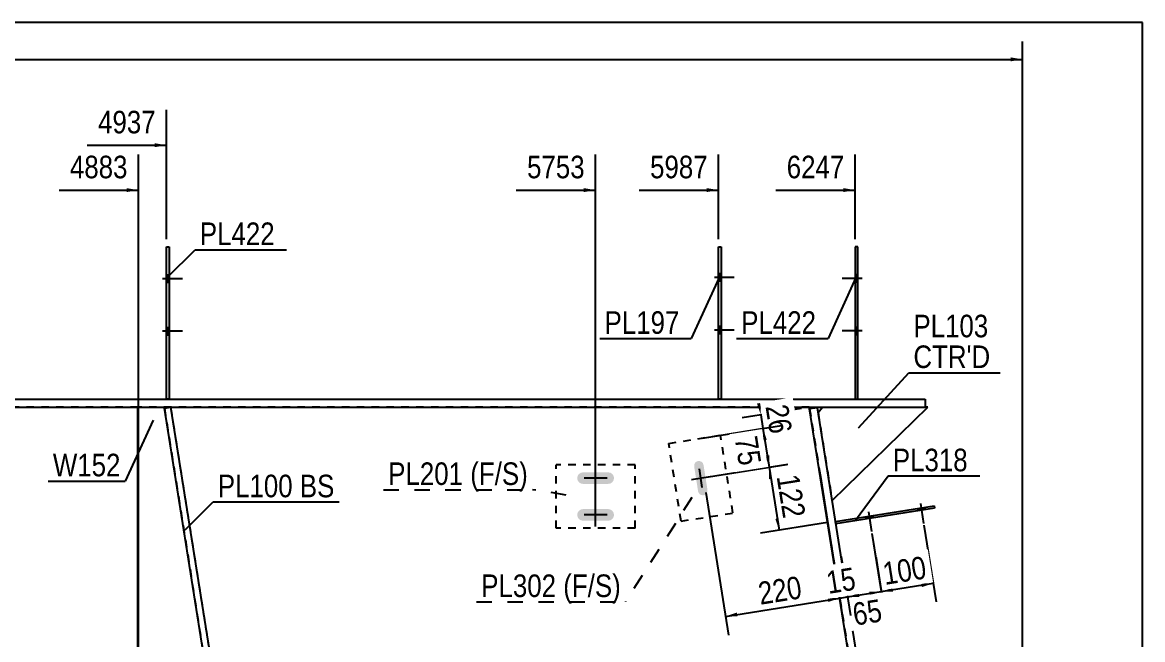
# Model space of a CAD drawing. Header units: millimetres. Extents: x -351 to 51, y -188 to 89.
# Drawn here: x -90.8 to 51.3, y 10.5 to 88.8 of the extents above; entities that cross this region are included whole.
import ezdxf

# ---------------------------------------------------------------- set-up
doc = ezdxf.new("R2010")
doc.units = ezdxf.units.MM
doc.linetypes.add('DXK_LINE_DOT1', pattern=[1.8814, 0.9407, -0.9407])
doc.linetypes.add('DXK_LINE_DOT2', pattern=[3.9198, 1.9599, -1.9599])
doc.styles.add('Arial Narrow', font='ARIALN.TTF', dxfattribs={"height": 0.2})

# ---------------------------------------------------------------- blocks, each defined once
blk = doc.blocks.new('Unknown-623466646-1210')
at = {"color": 5, "linetype": 'Continuous'}
for p, q in [((51.27, 88.83), (-348.73, 88.83)), ((51.27, -188.17), (51.27, 88.83))]:
    blk.add_line(p, q, dxfattribs=at)
blk = doc.blocks.new('Part-623466646-2018 - 1948')
at = {"color": 2, "linetype": 'Continuous'}
blk.add_line((-201.64, 40), (-201.64, -20), dxfattribs=at)
at = {"color": 7, "linetype": 'DXK_LINE_DOT1'}
for p, q in [((-76.16, 40), (-201.64, 40)), ((-76.16, -40), (-76.16, 40)), ((-201.64, -20), (-76.16, -40))]:
    blk.add_line(p, q, dxfattribs=at)
blk = doc.blocks.new('Bolt-623466646-9552 - 1948')
at = {"linetype": 'Continuous'}
for points in [[(-2.17, 56.03), (-2.17, 56.97), (-2.51, 56.97), (-2.51, 56.03)], [(-2.17, 56.03), (-2.17, 56.97), (-2.51, 56.97), (-2.51, 56.03)], [(-2.17, 49.37), (-2.17, 50.3), (-2.51, 50.3), (-2.51, 49.37)], [(-2.17, 49.37), (-2.17, 50.3), (-2.51, 50.3), (-2.51, 49.37)]]:
    blk.add_hatch(color=3, dxfattribs=at).paths.add_polyline_path(points)
at = {"color": 3, "linetype": 'Continuous'}
for p, q in [((-2.51, 56.97), (-2.17, 56.97)), ((-2.51, 56.97), (-2.17, 56.97)), ((-3.04, 56.5), (-0.51, 56.5)), ((-3.04, 56.5), (-0.51, 56.5)), ((-2.51, 56.03), (-2.17, 56.03)), ((-2.51, 56.03), (-2.17, 56.03)), ((-3.04, 49.83), (-0.51, 49.83)), ((-3.04, 49.83), (-0.51, 49.83)), ((-2.51, 50.3), (-2.17, 50.3)), ((-2.51, 50.3), (-2.17, 50.3)), ((-2.51, 49.37), (-2.17, 49.37)), ((-2.51, 49.37), (-2.17, 49.37))]:
    blk.add_line(p, q, dxfattribs=at)
blk = doc.blocks.new('Part-623466646-1991 - 1948')
at = {"color": 2, "linetype": 'Continuous'}
for p, q in [((-191, 41), (23.69, 41)), ((-191, 40), (23.69, 40)), ((23.69, 41), (23.69, 40))]:
    blk.add_line(p, q, dxfattribs=at)
blk = doc.blocks.new('Part-623466646-2630 - 1948')
at = {"color": 2, "linetype": 'Continuous'}
for p, q in [((-76.16, -40), (-76.16, 40)), ((9.04, 39.78), (9, 40))]:
    blk.add_line(p, q, dxfattribs=at)
at = {"color": 7, "linetype": 'DXK_LINE_DOT1'}
for p, q in [((9, 40), (-76.16, 40)), ((9.04, 39.78), (19.31, -24.82)), ((19.31, -24.82), (11.21, -26.11)), ((10.29, -26.25), (3.31, -27.36)), ((2.39, -27.51), (-4.59, -28.62)), ((-5.51, -28.77), (-14.14, -30.14)), ((-15.06, -30.28), (-25.33, -31.92)), ((-26.25, -32.06), (-34.88, -33.44)), ((-35.8, -33.58), (-42.78, -34.69)), ((-43.7, -34.84), (-50.68, -35.95)), ((-51.6, -36.09), (-59.7, -37.38)), ((-60.49, -37.51), (-76.16, -40))]:
    blk.add_line(p, q, dxfattribs=at)
blk = doc.blocks.new('Part-623466646-2072 - 1948')
at = {"color": 7, "linetype": 'DXK_LINE_DOT1'}
for p, q in [((-72, 40), (-72.79, 39.87)), ((-72.79, 39.87), (-60.49, -37.51)), ((-72, 40), (-59.7, -37.38))]:
    blk.add_line(p, q, dxfattribs=at)
blk = doc.blocks.new('Part-623466646-2050 - 1948')
at = {"color": 2, "linetype": 'Continuous'}
for p, q in [((-72.79, 39.87), (-72, 40)), ((-60.49, -37.51), (-72.79, 39.87)), ((-72, 40), (-59.7, -37.38))]:
    blk.add_line(p, q, dxfattribs=at)
at = {"color": 7, "linetype": 'DXK_LINE_DOT1'}
blk.add_line((-59.7, -37.38), (-60.49, -37.51), dxfattribs=at)
blk = doc.blocks.new('Part-623466646-2094 - 1948')
at = {"color": 2, "linetype": 'Continuous'}
for p, q in [((10.03, 39.93), (9.04, 39.78)), ((20.3, -24.66), (10.03, 39.93)), ((19.31, -24.82), (9.04, 39.78))]:
    blk.add_line(p, q, dxfattribs=at)
at = {"color": 7, "linetype": 'DXK_LINE_DOT1'}
blk.add_line((20.3, -24.66), (19.31, -24.82), dxfattribs=at)
blk = doc.blocks.new('Part-623466646-2147 - 1948')
at = {"color": 2, "linetype": 'Continuous'}
for p, q in [((10.12, 39.34), (10.68, 40)), ((11.9, 28.15), (24.02, 40)), ((24.02, 40), (23.69, 40))]:
    blk.add_line(p, q, dxfattribs=at)
at = {"color": 7, "linetype": 'DXK_LINE_DOT1'}
for p, q in [((10.68, 40), (23.69, 40)), ((10.12, 39.34), (11.9, 28.15))]:
    blk.add_line(p, q, dxfattribs=at)
blk = doc.blocks.new('Part-623466646-2293 - 1948')
at = {"color": 2, "linetype": 'Continuous'}
for p, q in [((15.16, 60.33), (14.82, 60.33)), ((14.82, 60.33), (14.82, 41)), ((15.16, 41), (15.16, 60.33))]:
    blk.add_line(p, q, dxfattribs=at)
at = {"color": 7, "linetype": 'DXK_LINE_DOT1'}
blk.add_line((14.82, 41), (15.16, 41), dxfattribs=at)
blk = doc.blocks.new('Bolt-623466646-2647 - 1948')
at = {"linetype": 'Continuous'}
for points in [[(-72.18, 55.87), (-72.18, 56.8), (-72.51, 56.8), (-72.51, 55.87)], [(-72.18, 55.87), (-72.18, 56.8), (-72.51, 56.8), (-72.51, 55.87)], [(-72.18, 49.2), (-72.18, 50.13), (-72.51, 50.13), (-72.51, 49.2)], [(-72.18, 49.2), (-72.18, 50.13), (-72.51, 50.13), (-72.51, 49.2)]]:
    blk.add_hatch(color=3, dxfattribs=at).paths.add_polyline_path(points)
at = {"color": 3, "linetype": 'Continuous'}
for p, q in [((-73.05, 56.33), (-70.51, 56.33)), ((-73.05, 56.33), (-70.51, 56.33)), ((-72.51, 56.8), (-72.18, 56.8)), ((-72.51, 56.8), (-72.18, 56.8)), ((-72.51, 55.87), (-72.18, 55.87)), ((-72.51, 55.87), (-72.18, 55.87)), ((-72.51, 50.13), (-72.18, 50.13)), ((-72.51, 50.13), (-72.18, 50.13)), ((-73.05, 49.67), (-70.51, 49.67)), ((-73.05, 49.67), (-70.51, 49.67)), ((-72.51, 49.2), (-72.18, 49.2)), ((-72.51, 49.2), (-72.18, 49.2))]:
    blk.add_line(p, q, dxfattribs=at)
blk = doc.blocks.new('Part-623466646-2625 - 1948')
at = {"color": 2, "linetype": 'Continuous'}
for p, q in [((-72.51, 41), (-72.51, 60.33)), ((-72.51, 60.33), (-72.18, 60.33)), ((-72.18, 60.33), (-72.18, 41))]:
    blk.add_line(p, q, dxfattribs=at)
at = {"color": 7, "linetype": 'DXK_LINE_DOT1'}
blk.add_line((-72.18, 41), (-72.51, 41), dxfattribs=at)
blk = doc.blocks.new('Bolt-623466646-2638 - 1948')
at = {"linetype": 'Continuous'}
for points in [[(-20.38, 31.28), (-20.43, 31), (-20.38, 30.72), (-20.22, 30.48), (-19.98, 30.32), (-19.7, 30.27), (-16.5, 30.27), (-16.22, 30.32), (-15.98, 30.48), (-15.82, 30.72), (-15.76, 31), (-15.82, 31.28), (-15.98, 31.52), (-16.22, 31.68), (-16.5, 31.73), (-19.7, 31.73), (-19.98, 31.68), (-20.22, 31.52)], [(-20.38, 26.61), (-20.43, 26.33), (-20.38, 26.05), (-20.22, 25.81), (-19.98, 25.65), (-19.7, 25.6), (-16.5, 25.6), (-16.22, 25.65), (-15.98, 25.81), (-15.82, 26.05), (-15.76, 26.33), (-15.82, 26.61), (-15.98, 26.85), (-16.22, 27.01), (-16.5, 27.07), (-19.7, 27.07), (-19.98, 27.01), (-20.22, 26.85)]]:
    blk.add_hatch(color=3, dxfattribs=at).paths.add_polyline_path(points)
at = {"color": 3, "linetype": 'Continuous'}
for p, q in [((-18.1, 29.53), (-18.1, 32.47)), ((-16.63, 31), (-19.56, 31)), ((-18.1, 24.87), (-18.1, 27.8)), ((-16.63, 26.33), (-19.56, 26.33))]:
    blk.add_line(p, q, dxfattribs=at)
blk = doc.blocks.new('Bolt-623466646-2646 - 1948')
at = {"linetype": 'Continuous'}
blk.add_hatch(color=3, dxfattribs=at).paths.add_polyline_path([(-4.87, 33.16), (-5.1, 33.17), (-5.32, 33.09), (-5.49, 32.93), (-5.59, 32.72), (-5.6, 32.48), (-5.1, 29.32), (-5.01, 29.1), (-4.86, 28.93), (-4.64, 28.84), (-4.41, 28.83), (-4.19, 28.91), (-4.02, 29.07), (-3.92, 29.28), (-3.91, 29.51), (-4.41, 32.67), (-4.49, 32.89), (-4.65, 33.06)])
at = {"color": 3, "linetype": 'Continuous'}
for p, q in [((-4.57, 29.81), (-4.94, 32.18)), ((-5.94, 30.81), (-3.57, 31.19))]:
    blk.add_line(p, q, dxfattribs=at)
blk = doc.blocks.new('Part-623466646-2692 - 1948')
at = {"color": 7, "linetype": 'DXK_LINE_DOT1'}
for p, q in [((-13.1, 32.67), (-23.1, 32.67)), ((-23.1, 24.67), (-23.1, 32.67)), ((-13.1, 24.67), (-13.1, 32.67)), ((-13.1, 24.67), (-23.1, 24.67))]:
    blk.add_line(p, q, dxfattribs=at)
blk = doc.blocks.new('Part-623466646-2697 - 1948')
at = {"color": 7, "linetype": 'DXK_LINE_DOT1'}
for p, q in [((-8.83, 35.41), (-2.25, 36.46)), ((-0.68, 26.58), (-2.25, 36.46)), ((-7.26, 25.54), (-8.83, 35.41)), ((-7.26, 25.54), (-0.68, 26.58))]:
    blk.add_line(p, q, dxfattribs=at)
blk = doc.blocks.new('Bolt-623466646-9119 - 1948')
at = {"linetype": 'Continuous'}
for points in [[(15.16, 55.87), (15.16, 56.8), (14.82, 56.8), (14.82, 55.87)], [(15.16, 55.87), (15.16, 56.8), (14.82, 56.8), (14.82, 55.87)], [(15.16, 49.2), (15.16, 50.13), (14.82, 50.13), (14.82, 49.2)], [(15.16, 49.2), (15.16, 50.13), (14.82, 50.13), (14.82, 49.2)]]:
    blk.add_hatch(color=3, dxfattribs=at).paths.add_polyline_path(points)
at = {"color": 3, "linetype": 'Continuous'}
for p, q in [((15.69, 56.33), (13.16, 56.33)), ((15.69, 56.33), (13.16, 56.33)), ((15.16, 56.8), (14.82, 56.8)), ((15.16, 56.8), (14.82, 56.8)), ((15.16, 55.87), (14.82, 55.87)), ((15.16, 55.87), (14.82, 55.87)), ((15.16, 50.13), (14.82, 50.13)), ((15.16, 50.13), (14.82, 50.13)), ((15.69, 49.67), (13.16, 49.67)), ((15.69, 49.67), (13.16, 49.67)), ((15.16, 49.2), (14.82, 49.2)), ((15.16, 49.2), (14.82, 49.2))]:
    blk.add_line(p, q, dxfattribs=at)
blk = doc.blocks.new('Part-623466646-9549 - 1948')
at = {"color": 2, "linetype": 'Continuous'}
for p, q in [((12.32, 25.51), (24.83, 27.5)), ((24.88, 27.17), (12.37, 25.18)), ((24.83, 27.5), (24.88, 27.17))]:
    blk.add_line(p, q, dxfattribs=at)
at = {"color": 7, "linetype": 'DXK_LINE_DOT1'}
blk.add_line((12.37, 25.18), (12.32, 25.51), dxfattribs=at)
blk = doc.blocks.new('Part-623466646-9550 - 1948')
at = {"color": 2, "linetype": 'Continuous'}
for p, q in [((-2.51, 41), (-2.51, 60.33)), ((-2.51, 60.33), (-2.17, 60.33)), ((-2.17, 60.33), (-2.18, 41))]:
    blk.add_line(p, q, dxfattribs=at)
at = {"color": 7, "linetype": 'DXK_LINE_DOT1'}
blk.add_line((-2.18, 41), (-2.51, 41), dxfattribs=at)
blk = doc.blocks.new('Bolt-623466646-9551 - 1948')
at = {"linetype": 'Continuous'}
for points in [[(22.77, 26.84), (23.7, 26.98), (23.64, 27.31), (22.72, 27.17)], [(22.77, 26.84), (23.7, 26.98), (23.64, 27.31), (22.72, 27.17)], [(16.19, 25.79), (17.11, 25.94), (17.06, 26.27), (16.14, 26.12)], [(16.19, 25.79), (17.11, 25.94), (17.06, 26.27), (16.14, 26.12)]]:
    blk.add_hatch(color=3, dxfattribs=at).paths.add_polyline_path(points)
at = {"color": 3, "linetype": 'Continuous'}
for p, q in [((22.72, 27.17), (22.77, 26.84)), ((22.72, 27.17), (22.77, 26.84)), ((23.1, 27.77), (23.5, 25.26)), ((23.1, 27.77), (23.5, 25.26)), ((23.64, 27.31), (23.7, 26.98)), ((23.64, 27.31), (23.7, 26.98)), ((16.14, 26.12), (16.19, 25.79)), ((16.14, 26.12), (16.19, 25.79)), ((16.52, 26.72), (16.91, 24.22)), ((16.52, 26.72), (16.91, 24.22)), ((17.06, 26.27), (17.11, 25.94)), ((17.06, 26.27), (17.11, 25.94))]:
    blk.add_line(p, q, dxfattribs=at)
blk = doc.blocks.new('StraightDimension-623466646-11158 - 1948')
at = {"linetype": 'Continuous'}
blk.add_hatch(color=7, dxfattribs=at).paths.add_polyline_path([(-4.01, 67.8), (-2.51, 67.55), (-4.01, 67.3)])
at = {"color": 7, "linetype": 'Continuous'}
for p, q in [((-2.51, 61.33), (-2.51, 72.05)), ((-12.57, 67.55), (-2.51, 67.55))]:
    blk.add_line(p, q, dxfattribs=at)
at = {"color": 0}
blk.add_wipeout([(-3.28, 68.45), (-3.28, 72.65), (-11.79, 72.65), (-11.79, 68.45)], dxfattribs=at)
at = {"color": 3, "style": 'Arial Narrow'}
blk.add_text('5987', height=2.863, dxfattribs=at).set_placement((-11.19, 69.05))
blk = doc.blocks.new('StraightDimension-623466646-10602 - 1948')
at = {"linetype": 'Continuous'}
for points in [[(2.86, 40.54), (2.85, 39.02), (2.37, 40.46)], [(3.11, 35.79), (3.12, 37.31), (3.61, 35.87)]]:
    blk.add_hatch(color=7, dxfattribs=at).paths.add_polyline_path(points)
at = {"color": 7, "linetype": 'Continuous'}
for p, q in [((8.02, 39.84), (0.48, 38.64)), ((2.85, 39.02), (3.12, 37.31)), ((-4.55, 36.09), (5.35, 37.67))]:
    blk.add_line(p, q, dxfattribs=at)
at = {"color": 0}
blk.add_wipeout([(3.52, 35.79), (7.66, 36.45), (6.9, 41.25), (2.75, 40.59)], dxfattribs=at)
at = {"color": 3, "style": 'Arial Narrow'}
blk.add_text('26', height=2.863, rotation=-80.9647, dxfattribs=at).set_placement((3.44, 40.09))
blk = doc.blocks.new('StraightDimension-623466646-10775 - 1948')
at = {"linetype": 'Continuous'}
for points in [[(11.34, 15.78), (12.86, 15.76), (11.41, 15.28)], [(-0.11, 13.45), (-1.63, 13.46), (-0.19, 13.94)]]:
    blk.add_hatch(color=7, dxfattribs=at).paths.add_polyline_path(points)
at = {"color": 7, "linetype": 'Continuous'}
for p, q in [((10.36, 31.47), (13.23, 13.39)), ((-4.12, 29.17), (-1.25, 11.09)), ((-1.63, 13.46), (12.86, 15.76))]:
    blk.add_line(p, q, dxfattribs=at)
at = {"color": 0}
blk.add_wipeout([(8.89, 15.29), (8.23, 19.43), (1.63, 18.38), (2.29, 14.24)], dxfattribs=at)
at = {"color": 3, "style": 'Arial Narrow'}
blk.add_text('220', height=2.863, rotation=9.0355, dxfattribs=at).set_placement((2.79, 14.92))
blk = doc.blocks.new('StraightDimension-623466646-3194 - 1948')
at = {"linetype": 'Continuous'}
blk.add_hatch(color=7, dxfattribs=at).paths.add_polyline_path([(34.53, 84.39), (36.03, 84.14), (34.53, 83.89)])
at = {"color": 7, "linetype": 'Continuous'}
for p, q in [((36.03, -22.85), (36.03, 86.39)), ((-326.82, 84.14), (36.03, 84.14))]:
    blk.add_line(p, q, dxfattribs=at)
blk = doc.blocks.new('StraightDimension-623466646-10600 - 1948')
at = {"linetype": 'Continuous'}
for points in [[(3.9, 30.86), (3.91, 32.38), (4.39, 30.93)], [(5.19, 25.9), (5.18, 24.38), (4.7, 25.82)]]:
    blk.add_hatch(color=7, dxfattribs=at).paths.add_polyline_path(points)
at = {"color": 7, "linetype": 'Continuous'}
for p, q in [((-3.77, 31.16), (6.13, 32.73)), ((3.91, 32.38), (5.18, 24.38)), ((11.33, 25.35), (2.81, 24))]:
    blk.add_line(p, q, dxfattribs=at)
at = {"color": 0}
blk.add_wipeout([(5.22, 25.1), (9.37, 25.76), (8.32, 32.36), (4.17, 31.7)], dxfattribs=at)
at = {"color": 3, "style": 'Arial Narrow'}
blk.add_text('122', height=2.863, rotation=-80.9647, dxfattribs=at).set_placement((4.85, 31.2))
blk = doc.blocks.new('StraightDimension-623466646-10601 - 1948')
at = {"linetype": 'Continuous'}
for points in [[(3.11, 35.79), (3.12, 37.31), (3.61, 35.87)], [(3.92, 33.9), (3.91, 32.38), (3.43, 33.82)]]:
    blk.add_hatch(color=7, dxfattribs=at).paths.add_polyline_path(points)
at = {"color": 7, "linetype": 'Continuous'}
for p, q in [((-4.55, 36.09), (5.49, 37.69)), ((3.12, 37.31), (3.91, 32.38)), ((-3.77, 31.16), (6.28, 32.75))]:
    blk.add_line(p, q, dxfattribs=at)
at = {"color": 0}
blk.add_wipeout([(-0.4, 31.76), (3.75, 32.42), (2.99, 37.22), (-1.16, 36.56)], dxfattribs=at)
at = {"color": 3, "style": 'Arial Narrow'}
blk.add_text('75', height=2.863, rotation=-80.9647, dxfattribs=at).set_placement((-0.47, 36.06))
blk = doc.blocks.new('StraightDimension-623466646-10772 - 1948')
at = {"linetype": 'Continuous'}
for points in [[(19.64, 16.59), (18.12, 16.6), (19.57, 17.08)], [(23.19, 17.66), (24.71, 17.65), (23.27, 17.17)]]:
    blk.add_hatch(color=7, dxfattribs=at).paths.add_polyline_path(points)
at = {"color": 7, "linetype": 'Continuous'}
for p, q in [((23.53, 25.03), (25.08, 15.28)), ((16.95, 23.99), (18.5, 14.23)), ((18.12, 16.6), (24.71, 17.65))]:
    blk.add_line(p, q, dxfattribs=at)
at = {"color": 0}
blk.add_wipeout([(24.69, 17.8), (24.03, 21.95), (17.43, 20.9), (18.09, 16.75)], dxfattribs=at)
at = {"color": 3, "style": 'Arial Narrow'}
blk.add_text('100', height=2.863, rotation=9.0355, dxfattribs=at).set_placement((18.59, 17.44))
blk = doc.blocks.new('StraightDimension-623466646-10773 - 1948')
at = {"linetype": 'Continuous'}
for points in [[(15.37, 15.91), (13.84, 15.92), (15.29, 16.4)], [(16.6, 16.61), (18.12, 16.6), (16.68, 16.12)]]:
    blk.add_hatch(color=7, dxfattribs=at).paths.add_polyline_path(points)
at = {"color": 7, "linetype": 'Continuous'}
for p, q in [((16.95, 23.99), (18.48, 14.38)), ((13.03, 21.05), (14.2, 13.7)), ((13.84, 15.92), (18.12, 16.6))]:
    blk.add_line(p, q, dxfattribs=at)
at = {"color": 0}
blk.add_wipeout([(19.07, 12.35), (18.41, 16.49), (13.61, 15.73), (14.27, 11.58)], dxfattribs=at)
at = {"color": 3, "style": 'Arial Narrow'}
blk.add_text('65', height=2.863, rotation=9.0355, dxfattribs=at).set_placement((14.77, 12.27))
blk = doc.blocks.new('StraightDimension-623466646-10774 - 1948')
at = {"linetype": 'Continuous'}
for points in [[(11.34, 15.78), (12.86, 15.76), (11.41, 15.28)], [(15.37, 15.91), (13.84, 15.92), (15.29, 16.4)]]:
    blk.add_hatch(color=7, dxfattribs=at).paths.add_polyline_path(points)
at = {"color": 7, "linetype": 'Continuous'}
for p, q in [((10.36, 31.47), (13.23, 13.39)), ((13.03, 21.05), (14.22, 13.55)), ((12.86, 15.76), (13.84, 15.92))]:
    blk.add_line(p, q, dxfattribs=at)
at = {"color": 0}
blk.add_wipeout([(15.73, 16.37), (15.07, 20.52), (10.27, 19.76), (10.93, 15.61)], dxfattribs=at)
at = {"color": 3, "style": 'Arial Narrow'}
blk.add_text('15', height=2.863, rotation=9.0355, dxfattribs=at).set_placement((11.43, 16.3))
blk = doc.blocks.new('StraightDimension-623466646-11157 - 1948')
at = {"linetype": 'Continuous'}
blk.add_hatch(color=7, dxfattribs=at).paths.add_polyline_path([(13.32, 67.8), (14.82, 67.55), (13.32, 67.3)])
at = {"color": 7, "linetype": 'Continuous'}
for p, q in [((14.82, 61.33), (14.82, 72.05)), ((4.76, 67.55), (14.82, 67.55))]:
    blk.add_line(p, q, dxfattribs=at)
at = {"color": 0}
blk.add_wipeout([(14.05, 68.45), (14.05, 72.65), (5.54, 72.65), (5.54, 68.45)], dxfattribs=at)
at = {"color": 3, "style": 'Arial Narrow'}
blk.add_text('6247', height=2.863, dxfattribs=at).set_placement((6.14, 69.05))
blk = doc.blocks.new('StraightDimension-623466646-11159 - 1948')
at = {"linetype": 'Continuous'}
blk.add_hatch(color=7, dxfattribs=at).paths.add_polyline_path([(-19.6, 67.8), (-18.1, 67.55), (-19.6, 67.3)])
at = {"color": 7, "linetype": 'Continuous'}
for p, q in [((-18.1, 27.33), (-18.1, 72.05)), ((-28.16, 67.55), (-18.1, 67.55))]:
    blk.add_line(p, q, dxfattribs=at)
at = {"color": 0}
blk.add_wipeout([(-18.87, 68.45), (-18.87, 72.65), (-27.39, 72.65), (-27.39, 68.45)], dxfattribs=at)
at = {"color": 3, "style": 'Arial Narrow'}
blk.add_text('5753', height=2.863, dxfattribs=at).set_placement((-26.79, 69.05))
blk = doc.blocks.new('StraightDimension-623466646-11160 - 1948')
at = {"linetype": 'Continuous'}
blk.add_hatch(color=7, dxfattribs=at).paths.add_polyline_path([(-74.01, 73.5), (-72.51, 73.25), (-74.01, 73)])
at = {"color": 7, "linetype": 'Continuous'}
for p, q in [((-72.51, 61.33), (-72.51, 77.75)), ((-82.57, 73.25), (-72.51, 73.25))]:
    blk.add_line(p, q, dxfattribs=at)
at = {"color": 0}
blk.add_wipeout([(-73.29, 74.15), (-73.29, 78.35), (-81.8, 78.35), (-81.8, 74.15)], dxfattribs=at)
at = {"color": 3, "style": 'Arial Narrow'}
blk.add_text('4937', height=2.863, dxfattribs=at).set_placement((-81.2, 74.75))
blk = doc.blocks.new('StraightDimension-623466646-11161 - 1948')
at = {"linetype": 'Continuous'}
blk.add_hatch(color=7, dxfattribs=at).paths.add_polyline_path([(-77.58, 67.8), (-76.08, 67.55), (-77.58, 67.3)])
at = {"color": 7, "linetype": 'Continuous'}
for p, q in [((-76.08, -39.48), (-76.08, 72.05)), ((-86.14, 67.55), (-76.08, 67.55))]:
    blk.add_line(p, q, dxfattribs=at)
at = {"color": 0}
blk.add_wipeout([(-76.86, 68.45), (-76.86, 72.65), (-85.37, 72.65), (-85.37, 68.45)], dxfattribs=at)
at = {"color": 3, "style": 'Arial Narrow'}
blk.add_text('4883', height=2.863, dxfattribs=at).set_placement((-84.77, 69.05))
blk = doc.blocks.new('Mark-623466646-2143 - 1948')
at = {"color": 0}
for points in [[(31.71, 48.87), (31.71, 51.87), (22.21, 51.87), (22.21, 48.87)], [(31.96, 44.97), (31.96, 47.97), (22.21, 47.97), (22.21, 44.97)]]:
    blk.add_wipeout(points, dxfattribs=at)
for points in [[(31.71, 48.87), (31.71, 51.87), (22.21, 51.87), (22.21, 48.87)], [(31.96, 44.97), (31.96, 47.97), (22.21, 47.97), (22.21, 44.97)]]:
    blk.add_wipeout(points, dxfattribs=at)
at = {"color": 7, "linetype": 'Continuous'}
for p, q in [((15.25, 37.37), (21.61, 44.37)), ((21.61, 44.37), (33.21, 44.37))]:
    blk.add_line(p, q, dxfattribs=at)
at = {"color": 3, "style": 'Arial Narrow'}
blk.add_text('PL103', height=2.863, dxfattribs=at).set_placement((22.21, 48.87))
at = {"color": 1, "style": 'Arial Narrow'}
blk.add_text("CTR'D", height=2.863, dxfattribs=at).set_placement((22.21, 44.97))
blk = doc.blocks.new('Mark-623466646-2626 - 1948')
at = {"color": 0}
blk.add_wipeout([(-78.35, 31.23), (-78.35, 34.23), (-86.93, 34.23), (-86.93, 31.23)], dxfattribs=at)
blk.add_wipeout([(-78.35, 31.23), (-78.35, 34.23), (-86.93, 34.23), (-86.93, 31.23)], dxfattribs=at)
at = {"color": 7, "linetype": 'Continuous'}
for p in [(-74.21, 38.36), (-87.53, 30.63)]:
    blk.add_line(p, (-77.75, 30.63), dxfattribs=at)
at = {"color": 3, "style": 'Arial Narrow'}
blk.add_text('W152', height=2.863, dxfattribs=at).set_placement((-86.93, 31.23))
blk = doc.blocks.new('Mark-623466646-9570 - 1948')
at = {"color": 7, "linetype": 'Continuous'}
blk.add_line((-2.42, 56.45), (-5.96, 48.71), dxfattribs=at)
at = {"color": 0}
blk.add_wipeout([(-7.46, 49.31), (-7.46, 52.31), (-16.96, 52.31), (-16.96, 49.31)], dxfattribs=at)
blk.add_wipeout([(-7.46, 49.31), (-7.46, 52.31), (-16.96, 52.31), (-16.96, 49.31)], dxfattribs=at)
at = {"color": 7, "linetype": 'Continuous'}
blk.add_line((-17.56, 48.71), (-5.96, 48.71), dxfattribs=at)
at = {"color": 3, "style": 'Arial Narrow'}
blk.add_text('PL197', height=2.863, dxfattribs=at).set_placement((-16.96, 49.31))
blk = doc.blocks.new('MarkSet-623466646-3437 - 1948')
at = {"color": 0}
for points in [[(-56.51, 28.57), (-56.51, 31.57), (-66.01, 31.57), (-66.01, 28.57)], [(-51.22, 28.57), (-51.22, 31.57), (-55.61, 31.57), (-55.61, 28.57)]]:
    blk.add_wipeout(points, dxfattribs=at)
for points in [[(-56.51, 28.57), (-56.51, 31.57), (-66.01, 31.57), (-66.01, 28.57)], [(-51.22, 28.57), (-51.22, 31.57), (-55.61, 31.57), (-55.61, 28.57)]]:
    blk.add_wipeout(points, dxfattribs=at)
at = {"color": 7, "linetype": 'Continuous'}
for p, q in [((-70.15, 24.44), (-66.61, 27.97)), ((-66.61, 27.97), (-50.62, 27.97))]:
    blk.add_line(p, q, dxfattribs=at)
at = {"color": 3, "style": 'Arial Narrow'}
for s, p in [('PL100', (-66.01, 28.57)), ('BS', (-55.61, 28.57))]:
    blk.add_text(s, height=2.863, dxfattribs=at).set_placement(p)
blk = doc.blocks.new('Mark-623466646-2688 - 1948')
at = {"color": 0}
for points in [[(-34.89, 30.13), (-34.89, 33.13), (-44.4, 33.13), (-44.4, 30.13)], [(-26.7, 30.13), (-26.7, 33.13), (-33.99, 33.13), (-33.99, 30.13)]]:
    blk.add_wipeout(points, dxfattribs=at)
for points in [[(-34.89, 30.13), (-34.89, 33.13), (-44.4, 33.13), (-44.4, 30.13)], [(-26.7, 30.13), (-26.7, 33.13), (-33.99, 33.13), (-33.99, 30.13)]]:
    blk.add_wipeout(points, dxfattribs=at)
at = {"color": 7, "linetype": 'DXK_LINE_DOT2'}
for p in [(-45, 29.53), (-21.82, 28.85)]:
    blk.add_line(p, (-26.1, 29.53), dxfattribs=at)
at = {"color": 3, "style": 'Arial Narrow'}
for s, p in [('PL201', (-44.4, 30.13)), ('(F/', (-33.99, 30.13)), ('S)', (-29.98, 30.13))]:
    blk.add_text(s, height=2.863, dxfattribs=at).set_placement(p)
blk = doc.blocks.new('Mark-623466646-2693 - 1948')
at = {"color": 0}
for points in [[(-23.1, 15.91), (-23.1, 18.91), (-32.6, 18.91), (-32.6, 15.91)], [(-14.9, 15.91), (-14.9, 18.91), (-22.2, 18.91), (-22.2, 15.91)]]:
    blk.add_wipeout(points, dxfattribs=at)
for points in [[(-23.1, 15.91), (-23.1, 18.91), (-32.6, 18.91), (-32.6, 15.91)], [(-14.9, 15.91), (-14.9, 18.91), (-22.2, 18.91), (-22.2, 15.91)]]:
    blk.add_wipeout(points, dxfattribs=at)
at = {"color": 7, "linetype": 'DXK_LINE_DOT2'}
for p in [(-5.88, 28.56), (-33.2, 15.31)]:
    blk.add_line(p, (-14.3, 15.31), dxfattribs=at)
at = {"color": 3, "style": 'Arial Narrow'}
for s, p in [('PL302', (-32.6, 15.91)), ('(F/', (-22.2, 15.91)), ('S)', (-18.19, 15.91))]:
    blk.add_text(s, height=2.863, dxfattribs=at).set_placement(p)
blk = doc.blocks.new('Mark-623466646-8237 - 1948')
at = {"color": 7, "linetype": 'Continuous'}
blk.add_line((14.91, 56.45), (11.38, 48.71), dxfattribs=at)
at = {"color": 0}
blk.add_wipeout([(9.88, 49.31), (9.88, 52.31), (0.37, 52.31), (0.37, 49.31)], dxfattribs=at)
blk.add_wipeout([(9.88, 49.31), (9.88, 52.31), (0.37, 52.31), (0.37, 49.31)], dxfattribs=at)
at = {"color": 7, "linetype": 'Continuous'}
blk.add_line((-0.23, 48.71), (11.38, 48.71), dxfattribs=at)
at = {"color": 3, "style": 'Arial Narrow'}
blk.add_text('PL422', height=2.863, dxfattribs=at).set_placement((0.37, 49.31))
blk = doc.blocks.new('Mark-623466646-8241 - 1948')
at = {"color": 0}
blk.add_wipeout([(-58.79, 60.58), (-58.79, 63.58), (-68.29, 63.58), (-68.29, 60.58)], dxfattribs=at)
blk.add_wipeout([(-58.79, 60.58), (-58.79, 63.58), (-68.29, 63.58), (-68.29, 60.58)], dxfattribs=at)
at = {"color": 7, "linetype": 'Continuous'}
for p, q in [((-72.43, 56.45), (-68.89, 59.98)), ((-68.89, 59.98), (-57.29, 59.98))]:
    blk.add_line(p, q, dxfattribs=at)
at = {"color": 3, "style": 'Arial Narrow'}
blk.add_text('PL422', height=2.863, dxfattribs=at).set_placement((-68.29, 60.58))
blk = doc.blocks.new('Mark-623466646-9567 - 1948')
at = {"color": 0}
blk.add_wipeout([(29.11, 31.87), (29.11, 34.87), (19.6, 34.87), (19.6, 31.87)], dxfattribs=at)
blk.add_wipeout([(29.11, 31.87), (29.11, 34.87), (19.6, 34.87), (19.6, 31.87)], dxfattribs=at)
at = {"color": 7, "linetype": 'Continuous'}
for p, q in [((14.86, 25.67), (19, 31.27)), ((19, 31.27), (30.61, 31.27))]:
    blk.add_line(p, q, dxfattribs=at)
at = {"color": 3, "style": 'Arial Narrow'}
blk.add_text('PL318', height=2.863, dxfattribs=at).set_placement((19.6, 31.87))

msp = doc.modelspace()

# ---------------------------------------------------------------- block references
for name in ['Unknown-623466646-1210', 'Part-623466646-2625 - 1948', 'Part-623466646-9550 - 1948', 'Part-623466646-2293 - 1948', 'Bolt-623466646-9552 - 1948', 'Bolt-623466646-2647 - 1948', 'Bolt-623466646-9119 - 1948', 'Part-623466646-2018 - 1948', 'Part-623466646-1991 - 1948', 'Part-623466646-2630 - 1948', 'Part-623466646-2072 - 1948', 'Part-623466646-2050 - 1948', 'Part-623466646-2094 - 1948', 'Part-623466646-2147 - 1948', 'Part-623466646-2697 - 1948', 'Bolt-623466646-2646 - 1948', 'Part-623466646-2692 - 1948', 'Bolt-623466646-2638 - 1948', 'Part-623466646-9549 - 1948', 'Bolt-623466646-9551 - 1948']:
    msp.add_blockref(name, (0, 0))

# ---------------------------------------------------------------- next in the draw order: block references
for name in ['StraightDimension-623466646-11158 - 1948', 'StraightDimension-623466646-10602 - 1948', 'StraightDimension-623466646-10775 - 1948']:
    msp.add_blockref(name, (0, 0))

# ---------------------------------------------------------------- next in the draw order: block references
msp.add_blockref('StraightDimension-623466646-3194 - 1948', (0, 0))

# ---------------------------------------------------------------- next in the draw order: block references
for name in ['StraightDimension-623466646-11160 - 1948', 'StraightDimension-623466646-11159 - 1948', 'StraightDimension-623466646-11157 - 1948', 'Mark-623466646-2143 - 1948', 'StraightDimension-623466646-10600 - 1948', 'MarkSet-623466646-3437 - 1948', 'StraightDimension-623466646-10772 - 1948']:
    msp.add_blockref(name, (0, 0))

# ---------------------------------------------------------------- next in the draw order: block references
for name in ['StraightDimension-623466646-11161 - 1948', 'Mark-623466646-8241 - 1948', 'Mark-623466646-9570 - 1948', 'Mark-623466646-8237 - 1948', 'StraightDimension-623466646-10601 - 1948', 'Mark-623466646-2688 - 1948', 'StraightDimension-623466646-10773 - 1948']:
    msp.add_blockref(name, (0, 0))

# ---------------------------------------------------------------- next in the draw order: block references
for name in ['Mark-623466646-2626 - 1948', 'StraightDimension-623466646-10774 - 1948', 'Mark-623466646-2693 - 1948']:
    msp.add_blockref(name, (0, 0))

# ---------------------------------------------------------------- next in the draw order: block references
msp.add_blockref('Mark-623466646-9567 - 1948', (0, 0))

doc.saveas('drawing.dxf')
